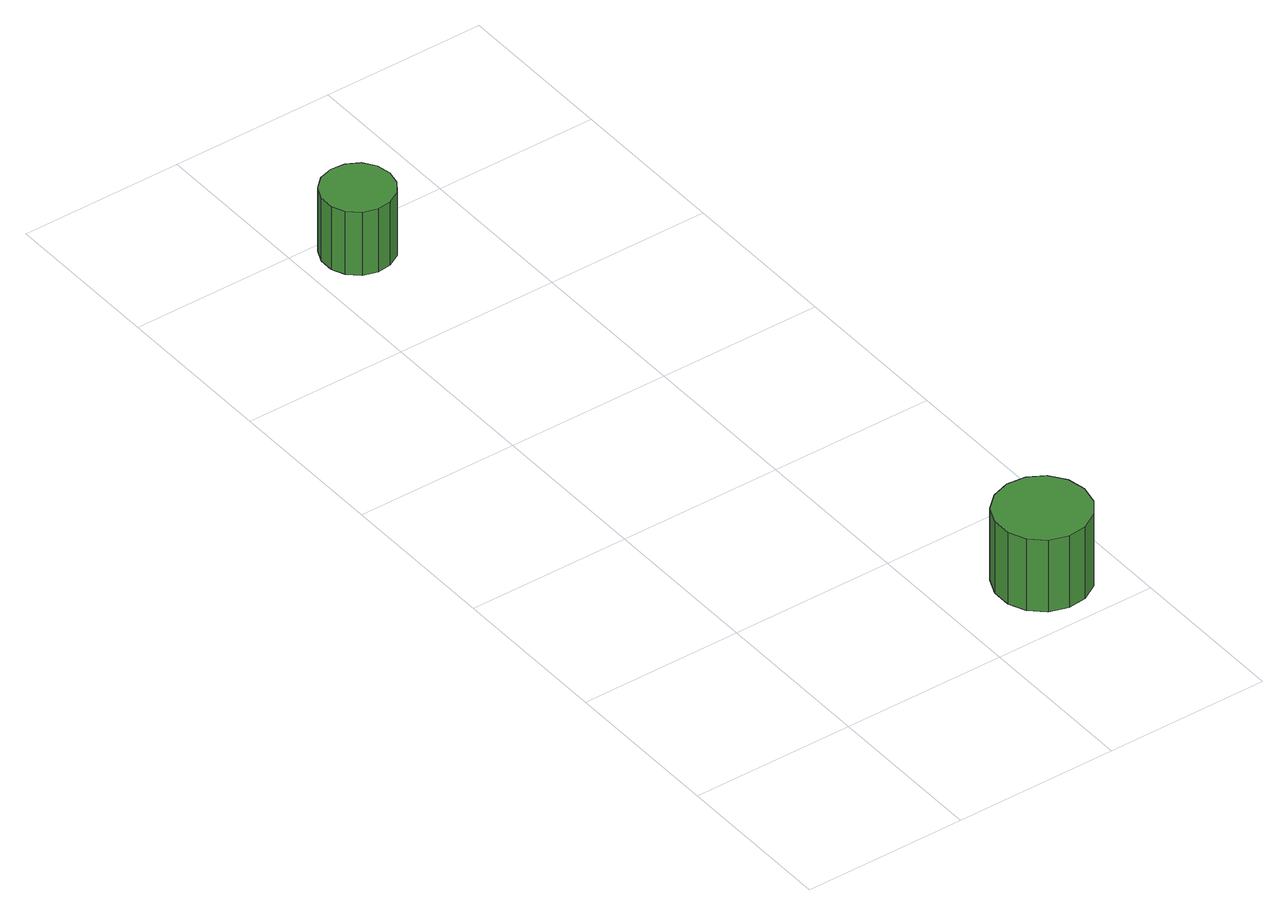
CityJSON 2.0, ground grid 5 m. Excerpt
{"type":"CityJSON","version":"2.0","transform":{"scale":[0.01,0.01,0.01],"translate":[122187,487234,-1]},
"CityObjects":{
"tree1":{"type":"SolitaryVegetationObject","attributes":{"function":"something"},"geometry":[{"type":"MultiSurface","lod":"1","boundaries":[[[0,1,2,3,4,5,6,7,8,9,10,11,12,13,14]],[[15,16,17,18,19,20,21,22,23,24,25,26,27,28,29]],[[0,29,28,1]],[[1,28,27,2]],[[2,27,26,3]],[[3,26,25,4]],[[4,25,24,5]],[[5,24,23,6]],[[6,23,22,7]],[[7,22,21,8]],[[8,21,20,9]],[[9,20,19,10]],[[10,19,18,11]],[[11,18,17,12]],[[12,17,16,13]],[[13,16,15,14]],[[14,15,29,0]]]}]},
"tree2":{"type":"SolitaryVegetationObject","attributes":{"function":"something"},"geometry":[{"type":"MultiSurface","lod":"1","boundaries":[[[30,31,32,33,34,35,36,37,38,39,40,41,42,43,44]],[[45,46,47,48,49,50,51,52,53,54,55,56,57,58,59]],[[30,59,58,31]],[[31,58,57,32]],[[32,57,56,33]],[[33,56,55,34]],[[34,55,54,35]],[[35,54,53,36]],[[36,53,52,37]],[[37,52,51,38]],[[38,51,50,39]],[[39,50,49,40]],[[40,49,48,41]],[[41,48,47,42]],[[42,47,46,43]],[[43,46,45,44]],[[44,45,59,30]]]}]}
},
"vertices":[
[930,200,298],[918,257,298],[884,304,298],[834,333,298],[776,339,298],[721,321,298],[677,282,298],[654,229,298],[654,171,298],[677,118,298],[721,79,298],[776,61,298],[834,67,298],[884,96,298],[918,143,298],[918,143,56],[884,96,56],[834,67,56],[776,61,56],[721,79,56],[677,118,56],[654,171,56],[654,229,56],[677,282,56],[721,321,56],[776,339,56],[834,333,56],[884,304,56],[918,257,56],[930,200,56],
[258,2396,290],[249,2440,290],[223,2476,290],[184,2498,290],[140,2502,290],[98,2489,290],[65,2459,290],[47,2418,290],[47,2374,290],[65,2334,290],[98,2304,290],[140,2290,290],[184,2295,290],[223,2317,290],[249,2353,290],[249,2353,76],[223,2317,76],[184,2295,76],[140,2290,76],[98,2304,76],[65,2334,76],[47,2374,76],[47,2418,76],[65,2459,76],[98,2489,76],[140,2502,76],[184,2498,76],[223,2476,76],[249,2440,76],[258,2396,76]
]}
